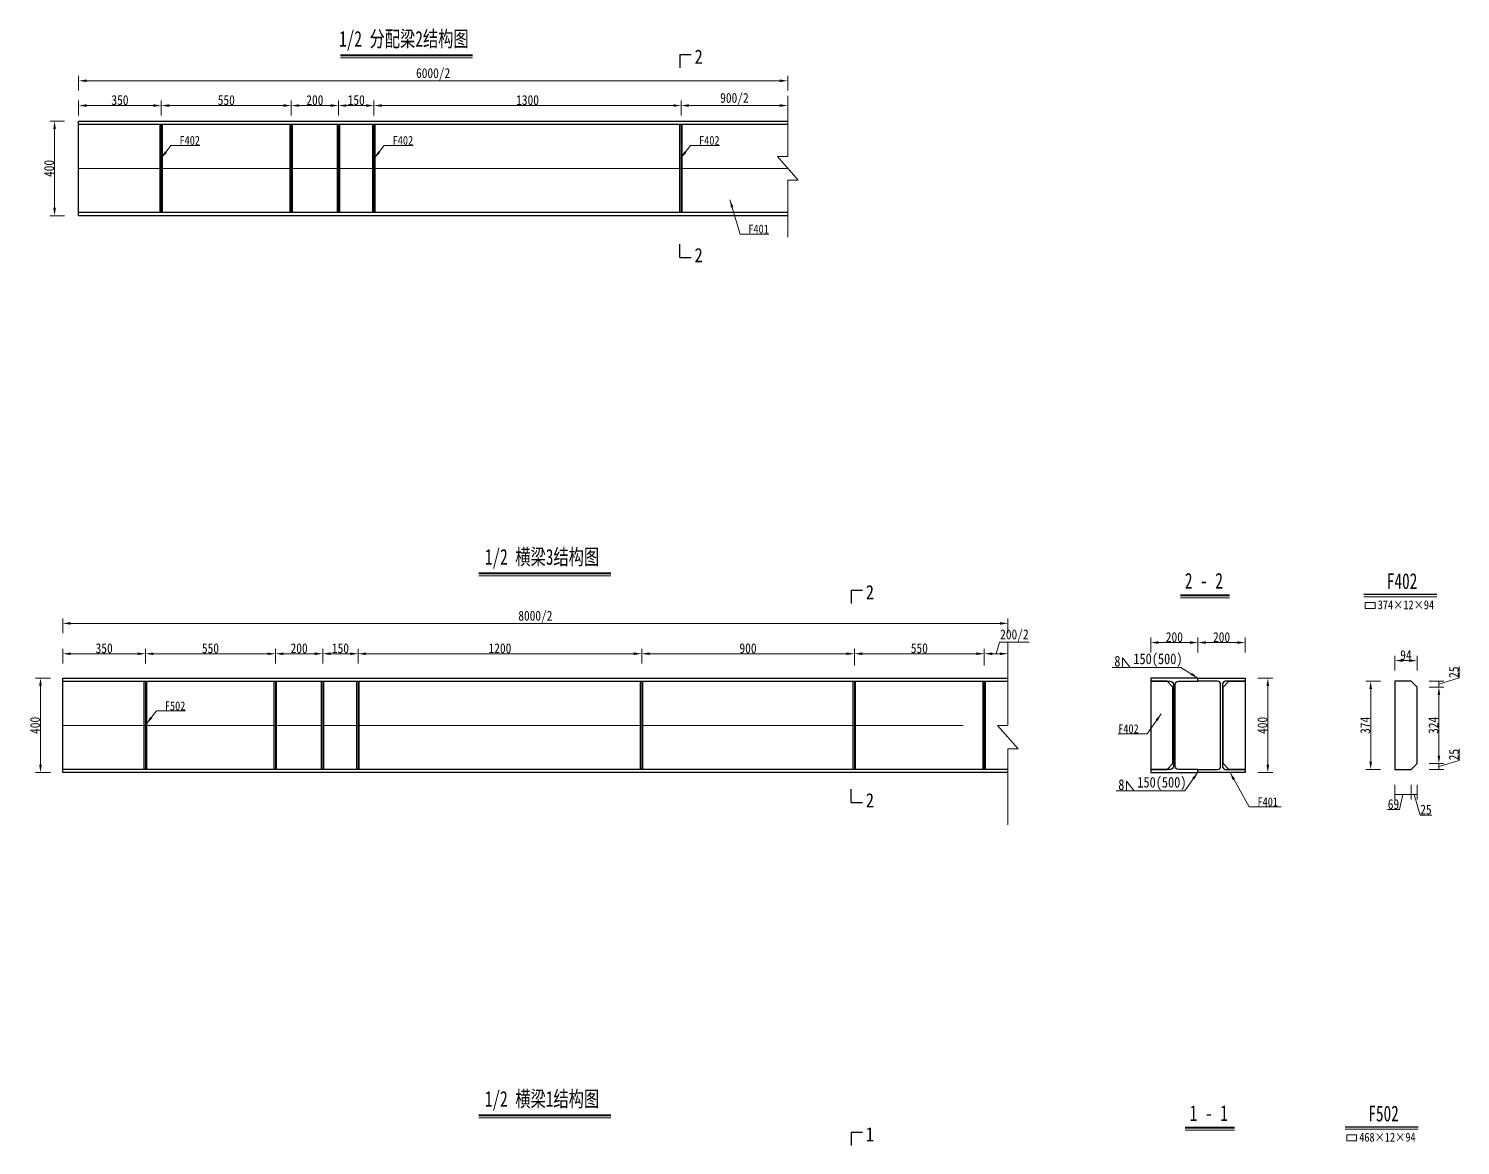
# Model space of a CAD drawing. Header units: millimetres. Extents: x -724662 to -98163, y -2532159 to 119496.
# Drawn here: x -100562.2 to -100501.6, y 114562.5 to 114609.7 of the extents above; entities that cross this region are included whole.
import ezdxf

# ---------------------------------------------------------------- set-up
doc = ezdxf.new("R2010")
doc.units = ezdxf.units.MM
doc.header["$LTSCALE"] = 20
doc.linetypes.add('CENTER2', pattern=[28.575, 19.05, -3.175, 3.175, -3.175])
doc.layers.get('0').update_dxf_attribs({"lineweight": 25})
for name, color, linetype, lineweight in [('中心线', 3, 'CENTER2', 13), ('文本', 7, 'Continuous', 13), ('标注', 1, 'Continuous', 13), ('粗实线', 7, 'Continuous', 25), ('细实线', 1, 'Continuous', 13)]:
    doc.layers.add(name, color=color, linetype=linetype, lineweight=lineweight)
doc.styles.get("Standard").update_dxf_attribs({"font": 'simsun.ttf', "width": 0.85})
doc.styles.add('文本1', font='simsun.ttf', dxfattribs={"width": 0.71, "height": 2.2})
doc.dimstyles.new('100-1÷6', dxfattribs={"dimscale": 0.166667, "dimtxt": 2.5, "dimasz": 2, "dimexe": 1.25, "dimexo": 1.25, "dimgap": 0.125, "dimtad": 1, "dimdec": 0, "dimlfac": 100, "dimdsep": 46, "dimtxsty": 'Standard', "dimcen": 0.001, "dimclrd": 256, "dimclre": 256, "dimclrt": 7, "dimadec": 4, "dimazin": 2, "dimtfac": 1, "dimtdec": 0, "dimtmove": 1, "dimatfit": 2, "dimfxlon": 1, "dimlwd": -1, "dimlwe": -1, "dimarcsym": 0})

# ---------------------------------------------------------------- blocks, each defined once
blk = doc.blocks.new('*D552')
at = {"layer": 'Defpoints', "color": 0, "transparency": 16777216}
for p in [(-100510.729, 114582.258), (-100509.772, 114582.258), (-100510.729, 114578.258)]:
    blk.add_point(p, dxfattribs=at)
at = {"layer": '标注', "linetype": 'ByBlock', "transparency": 16777216}
blk.add_line((-100510.189, 114582.258), (-100509.564, 114582.258), dxfattribs=at)
at = {"layer": '标注', "transparency": 16777216}
for p, q in [((-100509.772, 114578.592), (-100509.772, 114581.925)), ((-100510.189, 114578.258), (-100509.564, 114578.258))]:
    blk.add_line(p, q, dxfattribs=at)
for points in [[(-100509.828, 114581.925), (-100509.717, 114581.925), (-100509.772, 114582.258)], [(-100509.828, 114578.592), (-100509.717, 114578.592), (-100509.772, 114578.258)]]:
    blk.add_solid(points, dxfattribs=at)
at = {"layer": '标注', "color": 7, "transparency": 16777216, "insert": (-100510.001, 114580.258), "char_height": 0.4167, "attachment_point": 5, "rotation": 90}
blk.add_mtext('400', dxfattribs=at)
blk = doc.blocks.new('*D553')
at = {"layer": 'Defpoints', "color": 0, "transparency": 16777216}
for p in [(-100512.729, 114583.762), (-100514.729, 114582.977), (-100512.729, 114582.977)]:
    blk.add_point(p, dxfattribs=at)
at = {"layer": '标注', "transparency": 16777216}
for p, q in [((-100514.729, 114583.346), (-100514.729, 114583.971)), ((-100514.396, 114583.762), (-100513.063, 114583.762))]:
    blk.add_line(p, q, dxfattribs=at)
at = {"layer": '标注', "linetype": 'ByBlock', "transparency": 16777216}
blk.add_line((-100512.729, 114583.346), (-100512.729, 114583.971), dxfattribs=at)
at = {"layer": '标注', "transparency": 16777216}
for points in [[(-100514.396, 114583.818), (-100514.396, 114583.707), (-100514.729, 114583.762)], [(-100513.063, 114583.818), (-100513.063, 114583.707), (-100512.729, 114583.762)]]:
    blk.add_solid(points, dxfattribs=at)
at = {"layer": '标注', "color": 7, "transparency": 16777216, "insert": (-100513.729, 114583.991), "char_height": 0.4167, "attachment_point": 5}
blk.add_mtext('200', dxfattribs=at)
blk = doc.blocks.new('*D554')
at = {"layer": 'Defpoints', "color": 0, "transparency": 16777216}
for p in [(-100510.729, 114583.762), (-100512.729, 114582.977), (-100510.729, 114582.977)]:
    blk.add_point(p, dxfattribs=at)
at = {"layer": '标注', "transparency": 16777216}
for p, q in [((-100512.729, 114583.346), (-100512.729, 114583.971)), ((-100512.396, 114583.762), (-100511.063, 114583.762))]:
    blk.add_line(p, q, dxfattribs=at)
at = {"layer": '标注', "linetype": 'ByBlock', "transparency": 16777216}
blk.add_line((-100510.729, 114583.346), (-100510.729, 114583.971), dxfattribs=at)
at = {"layer": '标注', "transparency": 16777216}
for points in [[(-100512.396, 114583.818), (-100512.396, 114583.707), (-100512.729, 114583.762)], [(-100511.063, 114583.818), (-100511.063, 114583.707), (-100510.729, 114583.762)]]:
    blk.add_solid(points, dxfattribs=at)
at = {"layer": '标注', "color": 7, "transparency": 16777216, "insert": (-100511.729, 114583.991), "char_height": 0.4167, "attachment_point": 5}
blk.add_mtext('200', dxfattribs=at)
blk = doc.blocks.new('*D555')
at = {"layer": 'Defpoints', "color": 0, "transparency": 16777216}
for p in [(-100505.419, 114582.128), (-100504.399, 114582.128), (-100504.399, 114578.388)]:
    blk.add_point(p, dxfattribs=at)
at = {"layer": '标注', "linetype": 'ByBlock', "transparency": 16777216}
blk.add_line((-100505.002, 114582.128), (-100505.627, 114582.128), dxfattribs=at)
at = {"layer": '标注', "transparency": 16777216}
for p, q in [((-100505.419, 114578.722), (-100505.419, 114581.795)), ((-100505.002, 114578.388), (-100505.627, 114578.388))]:
    blk.add_line(p, q, dxfattribs=at)
for points in [[(-100505.474, 114581.795), (-100505.363, 114581.795), (-100505.419, 114582.128)], [(-100505.474, 114578.722), (-100505.363, 114578.722), (-100505.419, 114578.388)]]:
    blk.add_solid(points, dxfattribs=at)
at = {"layer": '标注', "color": 7, "transparency": 16777216, "insert": (-100505.648, 114580.258), "char_height": 0.4167, "attachment_point": 5, "rotation": 90}
blk.add_mtext('374', dxfattribs=at)
blk = doc.blocks.new('*D556')
at = {"layer": 'Defpoints', "color": 0, "transparency": 16777216}
for p in [(-100503.459, 114582.999), (-100504.399, 114582.128), (-100503.459, 114581.878)]:
    blk.add_point(p, dxfattribs=at)
at = {"layer": '标注', "transparency": 16777216}
for p, q in [((-100504.399, 114582.582), (-100504.399, 114583.207)), ((-100504.066, 114582.999), (-100503.793, 114582.999))]:
    blk.add_line(p, q, dxfattribs=at)
at = {"layer": '标注', "linetype": 'ByBlock', "transparency": 16777216}
blk.add_line((-100503.459, 114582.582), (-100503.459, 114583.207), dxfattribs=at)
at = {"layer": '标注', "transparency": 16777216}
for points in [[(-100504.066, 114583.055), (-100504.066, 114582.944), (-100504.399, 114582.999)], [(-100503.793, 114583.055), (-100503.793, 114582.944), (-100503.459, 114582.999)]]:
    blk.add_solid(points, dxfattribs=at)
at = {"layer": '标注', "color": 7, "transparency": 16777216, "insert": (-100503.929, 114583.228), "char_height": 0.4167, "attachment_point": 5}
blk.add_mtext('94', dxfattribs=at)
blk = doc.blocks.new('*D557')
at = {"layer": 'Defpoints', "color": 0, "transparency": 16777216}
for p in [(-100503.709, 114582.128), (-100503.459, 114581.878), (-100502.533, 114581.878)]:
    blk.add_point(p, dxfattribs=at)
at = {"layer": '标注', "transparency": 16777216}
for p, q in [((-100501.668, 114582.263), (-100501.668, 114582.754)), ((-100502.95, 114582.128), (-100502.325, 114582.128)), ((-100502.533, 114582.003), (-100501.668, 114582.263)), ((-100502.533, 114582.128), (-100502.533, 114581.878)), ((-100502.533, 114582.128), (-100502.533, 114581.878))]:
    blk.add_line(p, q, dxfattribs=at)
at = {"layer": '标注', "linetype": 'ByBlock', "transparency": 16777216}
blk.add_line((-100502.95, 114581.878), (-100502.325, 114581.878), dxfattribs=at)
at = {"layer": '标注', "color": 7, "transparency": 16777216, "insert": (-100501.897, 114582.508), "char_height": 0.4167, "attachment_point": 5, "rotation": 90}
blk.add_mtext('25', dxfattribs=at)
blk = doc.blocks.new('*D558')
at = {"layer": 'Defpoints', "color": 0, "transparency": 16777216}
for p in [(-100503.459, 114581.878), (-100503.459, 114578.638), (-100502.533, 114578.638)]:
    blk.add_point(p, dxfattribs=at)
at = {"layer": '标注', "transparency": 16777216}
for p, q in [((-100502.95, 114581.878), (-100502.325, 114581.878)), ((-100502.533, 114581.545), (-100502.533, 114578.972))]:
    blk.add_line(p, q, dxfattribs=at)
at = {"layer": '标注', "linetype": 'ByBlock', "transparency": 16777216}
blk.add_line((-100502.95, 114578.638), (-100502.325, 114578.638), dxfattribs=at)
at = {"layer": '标注', "transparency": 16777216}
for points in [[(-100502.588, 114581.545), (-100502.477, 114581.545), (-100502.533, 114581.878)], [(-100502.588, 114578.972), (-100502.477, 114578.972), (-100502.533, 114578.638)]]:
    blk.add_solid(points, dxfattribs=at)
at = {"layer": '标注', "color": 7, "transparency": 16777216, "insert": (-100502.762, 114580.258), "char_height": 0.4167, "attachment_point": 5, "rotation": 90}
blk.add_mtext('324', dxfattribs=at)
blk = doc.blocks.new('*D559')
at = {"layer": 'Defpoints', "color": 0, "transparency": 16777216}
for p in [(-100503.709, 114578.388), (-100503.459, 114578.638), (-100502.533, 114578.388)]:
    blk.add_point(p, dxfattribs=at)
at = {"layer": '标注', "transparency": 16777216}
for p, q in [((-100501.668, 114578.773), (-100501.668, 114579.264)), ((-100502.95, 114578.638), (-100502.325, 114578.638)), ((-100502.533, 114578.513), (-100501.668, 114578.773)), ((-100502.533, 114578.638), (-100502.533, 114578.388)), ((-100502.533, 114578.638), (-100502.533, 114578.388))]:
    blk.add_line(p, q, dxfattribs=at)
at = {"layer": '标注', "linetype": 'ByBlock', "transparency": 16777216}
blk.add_line((-100502.95, 114578.388), (-100502.325, 114578.388), dxfattribs=at)
at = {"layer": '标注', "color": 7, "transparency": 16777216, "insert": (-100501.897, 114579.018), "char_height": 0.4167, "attachment_point": 5, "rotation": 90}
blk.add_mtext('25', dxfattribs=at)
blk = doc.blocks.new('*D560')
at = {"layer": 'Defpoints', "color": 0, "transparency": 16777216}
for p in [(-100504.399, 114578.388), (-100503.709, 114578.388), (-100503.709, 114577.329)]:
    blk.add_point(p, dxfattribs=at)
at = {"layer": '标注', "transparency": 16777216}
for p, q in [((-100504.399, 114577.745), (-100504.399, 114577.12)), ((-100504.399, 114577.329), (-100503.709, 114577.329)), ((-100504.399, 114577.329), (-100503.709, 114577.329)), ((-100504.054, 114577.329), (-100504.206, 114576.693)), ((-100504.206, 114576.693), (-100504.703, 114576.693))]:
    blk.add_line(p, q, dxfattribs=at)
at = {"layer": '标注', "linetype": 'ByBlock', "transparency": 16777216}
blk.add_line((-100503.709, 114577.745), (-100503.709, 114577.12), dxfattribs=at)
at = {"layer": '标注', "color": 7, "transparency": 16777216, "insert": (-100504.455, 114576.922), "char_height": 0.4167, "attachment_point": 5}
blk.add_mtext('69', dxfattribs=at)
blk = doc.blocks.new('*D561')
at = {"layer": 'Defpoints', "color": 0, "transparency": 16777216}
for p in [(-100503.709, 114578.388), (-100503.459, 114578.638), (-100503.459, 114577.329)]:
    blk.add_point(p, dxfattribs=at)
at = {"layer": '标注', "transparency": 16777216}
for p, q in [((-100503.709, 114577.745), (-100503.709, 114577.12)), ((-100503.709, 114577.329), (-100503.459, 114577.329)), ((-100503.709, 114577.329), (-100503.459, 114577.329)), ((-100503.584, 114577.329), (-100503.325, 114576.464)), ((-100503.325, 114576.464), (-100502.834, 114576.464))]:
    blk.add_line(p, q, dxfattribs=at)
at = {"layer": '标注', "linetype": 'ByBlock', "transparency": 16777216}
blk.add_line((-100503.459, 114577.745), (-100503.459, 114577.12), dxfattribs=at)
at = {"layer": '标注', "color": 7, "transparency": 16777216, "insert": (-100503.08, 114576.693), "char_height": 0.4167, "attachment_point": 5}
blk.add_mtext('25', dxfattribs=at)
blk = doc.blocks.new('*D571')
at = {"layer": 'Defpoints', "color": 0, "transparency": 16777216}
for p in [(-100561.717, 114582.258), (-100560.773, 114582.258), (-100560.773, 114578.258)]:
    blk.add_point(p, dxfattribs=at)
at = {"layer": '标注', "linetype": 'ByBlock', "transparency": 16777216}
blk.add_line((-100561.3, 114582.258), (-100561.925, 114582.258), dxfattribs=at)
at = {"layer": '标注', "transparency": 16777216}
for p, q in [((-100561.717, 114578.592), (-100561.717, 114581.925)), ((-100561.3, 114578.258), (-100561.925, 114578.258))]:
    blk.add_line(p, q, dxfattribs=at)
for points in [[(-100561.773, 114581.925), (-100561.661, 114581.925), (-100561.717, 114582.258)], [(-100561.773, 114578.592), (-100561.661, 114578.592), (-100561.717, 114578.258)]]:
    blk.add_solid(points, dxfattribs=at)
at = {"layer": '标注', "color": 7, "transparency": 16777216, "insert": (-100561.946, 114580.258), "char_height": 0.4167, "attachment_point": 5, "rotation": 90}
blk.add_mtext('400', dxfattribs=at)
blk = doc.blocks.new('*D572')
at = {"layer": 'Defpoints', "color": 0, "transparency": 16777216}
for p in [(-100551.773, 114583.29), (-100557.273, 114582.098), (-100551.773, 114582.098)]:
    blk.add_point(p, dxfattribs=at)
at = {"layer": '标注', "transparency": 16777216}
for p, q in [((-100557.273, 114582.873), (-100557.273, 114583.498)), ((-100556.94, 114583.29), (-100552.107, 114583.29))]:
    blk.add_line(p, q, dxfattribs=at)
at = {"layer": '标注', "linetype": 'ByBlock', "transparency": 16777216}
blk.add_line((-100551.773, 114582.873), (-100551.773, 114583.498), dxfattribs=at)
at = {"layer": '标注', "transparency": 16777216}
for points in [[(-100556.94, 114583.345), (-100556.94, 114583.234), (-100557.273, 114583.29)], [(-100552.107, 114583.345), (-100552.107, 114583.234), (-100551.773, 114583.29)]]:
    blk.add_solid(points, dxfattribs=at)
at = {"layer": '标注', "color": 7, "transparency": 16777216, "insert": (-100554.523, 114583.519), "char_height": 0.4167, "attachment_point": 5}
blk.add_mtext('550', dxfattribs=at)
blk = doc.blocks.new('*D573')
at = {"layer": 'Defpoints', "color": 0, "transparency": 16777216}
for p in [(-100549.773, 114583.29), (-100551.773, 114582.098), (-100549.773, 114582.098)]:
    blk.add_point(p, dxfattribs=at)
at = {"layer": '标注', "transparency": 16777216}
for p, q in [((-100551.773, 114582.873), (-100551.773, 114583.498)), ((-100551.44, 114583.29), (-100550.107, 114583.29))]:
    blk.add_line(p, q, dxfattribs=at)
at = {"layer": '标注', "linetype": 'ByBlock', "transparency": 16777216}
blk.add_line((-100549.773, 114582.873), (-100549.773, 114583.498), dxfattribs=at)
at = {"layer": '标注', "transparency": 16777216}
for points in [[(-100551.44, 114583.345), (-100551.44, 114583.234), (-100551.773, 114583.29)], [(-100550.107, 114583.345), (-100550.107, 114583.234), (-100549.773, 114583.29)]]:
    blk.add_solid(points, dxfattribs=at)
at = {"layer": '标注', "color": 7, "transparency": 16777216, "insert": (-100550.773, 114583.519), "char_height": 0.4167, "attachment_point": 5}
blk.add_mtext('200', dxfattribs=at)
blk = doc.blocks.new('*D574')
at = {"layer": 'Defpoints', "color": 0, "transparency": 16777216}
for p in [(-100548.273, 114583.29), (-100549.773, 114582.098), (-100548.273, 114582.098)]:
    blk.add_point(p, dxfattribs=at)
at = {"layer": '标注', "transparency": 16777216}
for p, q in [((-100549.773, 114582.873), (-100549.773, 114583.498)), ((-100549.44, 114583.29), (-100548.607, 114583.29))]:
    blk.add_line(p, q, dxfattribs=at)
at = {"layer": '标注', "linetype": 'ByBlock', "transparency": 16777216}
blk.add_line((-100548.273, 114582.873), (-100548.273, 114583.498), dxfattribs=at)
at = {"layer": '标注', "transparency": 16777216}
for points in [[(-100549.44, 114583.345), (-100549.44, 114583.234), (-100549.773, 114583.29)], [(-100548.607, 114583.345), (-100548.607, 114583.234), (-100548.273, 114583.29)]]:
    blk.add_solid(points, dxfattribs=at)
at = {"layer": '标注', "color": 7, "transparency": 16777216, "insert": (-100549.023, 114583.519), "char_height": 0.4167, "attachment_point": 5}
blk.add_mtext('150', dxfattribs=at)
blk = doc.blocks.new('*D575')
at = {"layer": 'Defpoints', "color": 0, "transparency": 16777216}
for p in [(-100536.273, 114583.29), (-100548.273, 114582.098), (-100536.273, 114582.128)]:
    blk.add_point(p, dxfattribs=at)
at = {"layer": '标注', "transparency": 16777216}
for p, q in [((-100548.273, 114582.873), (-100548.273, 114583.498)), ((-100547.94, 114583.29), (-100536.607, 114583.29))]:
    blk.add_line(p, q, dxfattribs=at)
at = {"layer": '标注', "linetype": 'ByBlock', "transparency": 16777216}
blk.add_line((-100536.273, 114582.873), (-100536.273, 114583.498), dxfattribs=at)
at = {"layer": '标注', "transparency": 16777216}
for points in [[(-100547.94, 114583.345), (-100547.94, 114583.234), (-100548.273, 114583.29)], [(-100536.607, 114583.345), (-100536.607, 114583.234), (-100536.273, 114583.29)]]:
    blk.add_solid(points, dxfattribs=at)
at = {"layer": '标注', "color": 7, "transparency": 16777216, "insert": (-100542.273, 114583.519), "char_height": 0.4167, "attachment_point": 5}
blk.add_mtext('1200', dxfattribs=at)
blk = doc.blocks.new('*D576')
at = {"layer": 'Defpoints', "color": 0, "transparency": 16777216}
for p in [(-100527.272, 114583.29), (-100536.273, 114582.128), (-100527.272, 114582.128)]:
    blk.add_point(p, dxfattribs=at)
at = {"layer": '标注', "transparency": 16777216}
for p, q in [((-100536.273, 114582.873), (-100536.273, 114583.498)), ((-100535.94, 114583.29), (-100527.605, 114583.29))]:
    blk.add_line(p, q, dxfattribs=at)
at = {"layer": '标注', "linetype": 'ByBlock', "transparency": 16777216}
blk.add_line((-100527.272, 114582.873), (-100527.272, 114583.498), dxfattribs=at)
at = {"layer": '标注', "transparency": 16777216}
for points in [[(-100535.94, 114583.345), (-100535.94, 114583.234), (-100536.273, 114583.29)], [(-100527.605, 114583.345), (-100527.605, 114583.234), (-100527.272, 114583.29)]]:
    blk.add_solid(points, dxfattribs=at)
at = {"layer": '标注', "color": 7, "transparency": 16777216, "insert": (-100531.773, 114583.519), "char_height": 0.4167, "attachment_point": 5}
blk.add_mtext('900', dxfattribs=at)
blk = doc.blocks.new('*D577')
at = {"layer": 'Defpoints', "color": 0, "transparency": 16777216}
for p in [(-100520.773, 114583.29), (-100521.772, 114582.128), (-100520.773, 114582.258)]:
    blk.add_point(p, dxfattribs=at)
at = {"layer": '标注', "transparency": 16777216}
for p, q in [((-100521.772, 114582.873), (-100521.772, 114583.498)), ((-100521.439, 114583.29), (-100521.107, 114583.29)), ((-100521.273, 114583.29), (-100521.125, 114583.783)), ((-100521.125, 114583.783), (-100519.874, 114583.783))]:
    blk.add_line(p, q, dxfattribs=at)
at = {"layer": '标注', "linetype": 'ByBlock', "transparency": 16777216}
blk.add_line((-100520.773, 114582.873), (-100520.773, 114583.498), dxfattribs=at)
at = {"layer": '标注', "transparency": 16777216}
for points in [[(-100521.439, 114583.345), (-100521.439, 114583.234), (-100521.772, 114583.29)], [(-100521.107, 114583.345), (-100521.107, 114583.234), (-100520.773, 114583.29)]]:
    blk.add_solid(points, dxfattribs=at)
at = {"layer": '标注', "color": 7, "transparency": 16777216, "insert": (-100520.5, 114584.057), "char_height": 0.4167, "attachment_point": 5}
blk.add_mtext('200/2', dxfattribs=at)
blk = doc.blocks.new('*D578')
at = {"layer": 'Defpoints', "color": 0, "transparency": 16777216}
for p in [(-100520.773, 114584.574), (-100560.773, 114582.258), (-100520.773, 114582.258)]:
    blk.add_point(p, dxfattribs=at)
at = {"layer": '标注', "transparency": 16777216}
for p, q in [((-100560.773, 114584.158), (-100560.773, 114584.783)), ((-100560.44, 114584.574), (-100521.107, 114584.574))]:
    blk.add_line(p, q, dxfattribs=at)
at = {"layer": '标注', "linetype": 'ByBlock', "transparency": 16777216}
blk.add_line((-100520.773, 114584.158), (-100520.773, 114584.783), dxfattribs=at)
at = {"layer": '标注', "transparency": 16777216}
for points in [[(-100560.44, 114584.63), (-100560.44, 114584.519), (-100560.773, 114584.574)], [(-100521.107, 114584.63), (-100521.107, 114584.519), (-100520.773, 114584.574)]]:
    blk.add_solid(points, dxfattribs=at)
at = {"layer": '标注', "color": 7, "transparency": 16777216, "insert": (-100540.773, 114584.849), "char_height": 0.4167, "attachment_point": 5}
blk.add_mtext('8000/2', dxfattribs=at)
blk = doc.blocks.new('*D579')
at = {"layer": 'Defpoints', "color": 0, "transparency": 16777216}
for p in [(-100560.773, 114583.29), (-100557.273, 114582.098), (-100560.773, 114581.945)]:
    blk.add_point(p, dxfattribs=at)
at = {"layer": '标注', "linetype": 'ByBlock', "transparency": 16777216}
blk.add_line((-100560.773, 114582.873), (-100560.773, 114583.498), dxfattribs=at)
at = {"layer": '标注', "transparency": 16777216}
for p, q in [((-100557.607, 114583.29), (-100560.44, 114583.29)), ((-100557.273, 114582.873), (-100557.273, 114583.498))]:
    blk.add_line(p, q, dxfattribs=at)
for points in [[(-100560.44, 114583.345), (-100560.44, 114583.234), (-100560.773, 114583.29)], [(-100557.607, 114583.345), (-100557.607, 114583.234), (-100557.273, 114583.29)]]:
    blk.add_solid(points, dxfattribs=at)
at = {"layer": '标注', "color": 7, "transparency": 16777216, "insert": (-100559.023, 114583.519), "char_height": 0.4167, "attachment_point": 5}
blk.add_mtext('350', dxfattribs=at)
blk = doc.blocks.new('*D580')
at = {"layer": 'Defpoints', "color": 0, "transparency": 16777216}
for p in [(-100521.772, 114583.29), (-100527.272, 114582.128), (-100521.772, 114582.128)]:
    blk.add_point(p, dxfattribs=at)
at = {"layer": '标注', "transparency": 16777216}
for p, q in [((-100527.272, 114582.79), (-100527.272, 114583.498)), ((-100526.939, 114583.29), (-100522.105, 114583.29))]:
    blk.add_line(p, q, dxfattribs=at)
at = {"layer": '标注', "linetype": 'ByBlock', "transparency": 16777216}
blk.add_line((-100521.772, 114582.79), (-100521.772, 114583.498), dxfattribs=at)
at = {"layer": '标注', "transparency": 16777216}
for points in [[(-100526.939, 114583.345), (-100526.939, 114583.234), (-100527.272, 114583.29)], [(-100522.105, 114583.345), (-100522.105, 114583.234), (-100521.772, 114583.29)]]:
    blk.add_solid(points, dxfattribs=at)
at = {"layer": '标注', "color": 7, "transparency": 16777216, "insert": (-100524.522, 114583.519), "char_height": 0.4167, "attachment_point": 5}
blk.add_mtext('550', dxfattribs=at)
blk = doc.blocks.new('*D581')
at = {"layer": 'Defpoints', "color": 0, "transparency": 16777216}
for p in [(-100561.121, 114605.829), (-100560.104, 114605.829), (-100560.104, 114601.829)]:
    blk.add_point(p, dxfattribs=at)
at = {"layer": '标注', "linetype": 'ByBlock', "transparency": 16777216}
blk.add_line((-100560.704, 114605.829), (-100561.329, 114605.829), dxfattribs=at)
at = {"layer": '标注', "transparency": 16777216}
for p, q in [((-100561.121, 114602.162), (-100561.121, 114605.496)), ((-100560.704, 114601.829), (-100561.329, 114601.829))]:
    blk.add_line(p, q, dxfattribs=at)
for points in [[(-100561.177, 114605.496), (-100561.065, 114605.496), (-100561.121, 114605.829)], [(-100561.177, 114602.162), (-100561.065, 114602.162), (-100561.121, 114601.829)]]:
    blk.add_solid(points, dxfattribs=at)
at = {"layer": '标注', "color": 7, "transparency": 16777216, "insert": (-100561.35, 114603.829), "char_height": 0.4167, "attachment_point": 5, "rotation": 90}
blk.add_mtext('400', dxfattribs=at)
blk = doc.blocks.new('*D582')
at = {"layer": 'Defpoints', "color": 0, "transparency": 16777216}
for p in [(-100556.604, 114606.489), (-100560.104, 114605.829), (-100556.604, 114605.699)]:
    blk.add_point(p, dxfattribs=at)
at = {"layer": '标注', "transparency": 16777216}
for p, q in [((-100560.104, 114606.073), (-100560.104, 114606.698)), ((-100559.77, 114606.489), (-100556.937, 114606.489))]:
    blk.add_line(p, q, dxfattribs=at)
at = {"layer": '标注', "linetype": 'ByBlock', "transparency": 16777216}
blk.add_line((-100556.604, 114606.073), (-100556.604, 114606.698), dxfattribs=at)
at = {"layer": '标注', "transparency": 16777216}
for points in [[(-100559.77, 114606.545), (-100559.77, 114606.434), (-100560.104, 114606.489)], [(-100556.937, 114606.545), (-100556.937, 114606.434), (-100556.604, 114606.489)]]:
    blk.add_solid(points, dxfattribs=at)
at = {"layer": '标注', "color": 7, "transparency": 16777216, "insert": (-100558.354, 114606.718), "char_height": 0.4167, "attachment_point": 5}
blk.add_mtext('350', dxfattribs=at)
blk = doc.blocks.new('*D583')
at = {"layer": 'Defpoints', "color": 0, "transparency": 16777216}
for p in [(-100551.104, 114606.489), (-100556.604, 114605.699), (-100551.104, 114605.699)]:
    blk.add_point(p, dxfattribs=at)
at = {"layer": '标注', "transparency": 16777216}
for p, q in [((-100556.604, 114606.073), (-100556.604, 114606.698)), ((-100556.27, 114606.489), (-100551.437, 114606.489))]:
    blk.add_line(p, q, dxfattribs=at)
at = {"layer": '标注', "linetype": 'ByBlock', "transparency": 16777216}
blk.add_line((-100551.104, 114606.073), (-100551.104, 114606.698), dxfattribs=at)
at = {"layer": '标注', "transparency": 16777216}
for points in [[(-100556.27, 114606.545), (-100556.27, 114606.434), (-100556.604, 114606.489)], [(-100551.437, 114606.545), (-100551.437, 114606.434), (-100551.104, 114606.489)]]:
    blk.add_solid(points, dxfattribs=at)
at = {"layer": '标注', "color": 7, "transparency": 16777216, "insert": (-100553.854, 114606.718), "char_height": 0.4167, "attachment_point": 5}
blk.add_mtext('550', dxfattribs=at)
blk = doc.blocks.new('*D584')
at = {"layer": 'Defpoints', "color": 0, "transparency": 16777216}
for p in [(-100549.104, 114606.489), (-100551.104, 114605.699), (-100549.104, 114605.699)]:
    blk.add_point(p, dxfattribs=at)
at = {"layer": '标注', "transparency": 16777216}
for p, q in [((-100551.104, 114606.073), (-100551.104, 114606.698)), ((-100550.77, 114606.489), (-100549.437, 114606.489))]:
    blk.add_line(p, q, dxfattribs=at)
at = {"layer": '标注', "linetype": 'ByBlock', "transparency": 16777216}
blk.add_line((-100549.104, 114606.073), (-100549.104, 114606.698), dxfattribs=at)
at = {"layer": '标注', "transparency": 16777216}
for points in [[(-100550.77, 114606.545), (-100550.77, 114606.434), (-100551.104, 114606.489)], [(-100549.437, 114606.545), (-100549.437, 114606.434), (-100549.104, 114606.489)]]:
    blk.add_solid(points, dxfattribs=at)
at = {"layer": '标注', "color": 7, "transparency": 16777216, "insert": (-100550.104, 114606.718), "char_height": 0.4167, "attachment_point": 5}
blk.add_mtext('200', dxfattribs=at)
blk = doc.blocks.new('*D585')
at = {"layer": 'Defpoints', "color": 0, "transparency": 16777216}
for p in [(-100547.604, 114606.489), (-100549.104, 114605.699), (-100547.604, 114605.699)]:
    blk.add_point(p, dxfattribs=at)
at = {"layer": '标注', "transparency": 16777216}
for p, q in [((-100549.104, 114606.073), (-100549.104, 114606.698)), ((-100548.77, 114606.489), (-100547.937, 114606.489))]:
    blk.add_line(p, q, dxfattribs=at)
at = {"layer": '标注', "linetype": 'ByBlock', "transparency": 16777216}
blk.add_line((-100547.604, 114606.073), (-100547.604, 114606.698), dxfattribs=at)
at = {"layer": '标注', "transparency": 16777216}
for points in [[(-100548.77, 114606.545), (-100548.77, 114606.434), (-100549.104, 114606.489)], [(-100547.937, 114606.545), (-100547.937, 114606.434), (-100547.604, 114606.489)]]:
    blk.add_solid(points, dxfattribs=at)
at = {"layer": '标注', "color": 7, "transparency": 16777216, "insert": (-100548.354, 114606.718), "char_height": 0.4167, "attachment_point": 5}
blk.add_mtext('150', dxfattribs=at)
blk = doc.blocks.new('*D586')
at = {"layer": 'Defpoints', "color": 0, "transparency": 16777216}
for p in [(-100534.604, 114606.489), (-100547.604, 114605.699), (-100534.604, 114605.699)]:
    blk.add_point(p, dxfattribs=at)
at = {"layer": '标注', "transparency": 16777216}
for p, q in [((-100547.604, 114606.073), (-100547.604, 114606.698)), ((-100547.27, 114606.489), (-100534.937, 114606.489))]:
    blk.add_line(p, q, dxfattribs=at)
at = {"layer": '标注', "linetype": 'ByBlock', "transparency": 16777216}
blk.add_line((-100534.604, 114606.073), (-100534.604, 114606.698), dxfattribs=at)
at = {"layer": '标注', "transparency": 16777216}
for points in [[(-100547.27, 114606.545), (-100547.27, 114606.434), (-100547.604, 114606.489)], [(-100534.937, 114606.545), (-100534.937, 114606.434), (-100534.604, 114606.489)]]:
    blk.add_solid(points, dxfattribs=at)
at = {"layer": '标注', "color": 7, "transparency": 16777216, "insert": (-100541.104, 114606.718), "char_height": 0.4167, "attachment_point": 5}
blk.add_mtext('1300', dxfattribs=at)
blk = doc.blocks.new('*D587')
at = {"layer": 'Defpoints', "color": 0, "transparency": 16777216}
for p in [(-100530.094, 114606.489), (-100534.604, 114605.699), (-100530.094, 114601.959)]:
    blk.add_point(p, dxfattribs=at)
at = {"layer": '标注', "transparency": 16777216}
for p, q in [((-100534.604, 114606.073), (-100534.604, 114606.698)), ((-100534.27, 114606.489), (-100530.427, 114606.489))]:
    blk.add_line(p, q, dxfattribs=at)
at = {"layer": '标注', "linetype": 'ByBlock', "transparency": 16777216}
blk.add_line((-100530.094, 114606.073), (-100530.094, 114606.698), dxfattribs=at)
at = {"layer": '标注', "transparency": 16777216}
for points in [[(-100534.27, 114606.545), (-100534.27, 114606.434), (-100534.604, 114606.489)], [(-100530.427, 114606.545), (-100530.427, 114606.434), (-100530.094, 114606.489)]]:
    blk.add_solid(points, dxfattribs=at)
at = {"layer": '标注', "color": 7, "transparency": 16777216, "insert": (-100532.349, 114606.764), "char_height": 0.4167, "attachment_point": 5}
blk.add_mtext('900/2', dxfattribs=at)
blk = doc.blocks.new('*D588')
at = {"layer": 'Defpoints', "color": 0, "transparency": 16777216}
for p in [(-100530.094, 114607.538), (-100530.094, 114605.191), (-100560.104, 114604.62)]:
    blk.add_point(p, dxfattribs=at)
at = {"layer": '标注', "transparency": 16777216}
for p, q in [((-100560.104, 114607.122), (-100560.104, 114607.747)), ((-100559.77, 114607.538), (-100530.427, 114607.538))]:
    blk.add_line(p, q, dxfattribs=at)
at = {"layer": '标注', "linetype": 'ByBlock', "transparency": 16777216}
blk.add_line((-100530.094, 114607.122), (-100530.094, 114607.747), dxfattribs=at)
at = {"layer": '标注', "transparency": 16777216}
for points in [[(-100559.77, 114607.594), (-100559.77, 114607.483), (-100560.104, 114607.538)], [(-100530.427, 114607.594), (-100530.427, 114607.483), (-100530.094, 114607.538)]]:
    blk.add_solid(points, dxfattribs=at)
at = {"layer": '标注', "color": 7, "transparency": 16777216, "insert": (-100545.099, 114607.813), "char_height": 0.4167, "attachment_point": 5}
blk.add_mtext('6000/2', dxfattribs=at)

msp = doc.modelspace()

# ---------------------------------------------------------------- linework, layer by layer
for p, q in [((-100534.6583, 114608.6525), (-100534.1818, 114608.6525)), ((-100534.6583, 114608.6525), (-100534.6583, 114608.0873)), ((-100560.1036, 114605.699), (-100530.0935, 114605.699)), ((-100556.6536, 114601.9588), (-100556.6536, 114605.699)), ((-100556.5536, 114601.9588), (-100556.5536, 114605.699)), ((-100551.1536, 114601.9588), (-100551.1536, 114605.699)), ((-100551.0536, 114601.9588), (-100551.0536, 114605.699)), ((-100549.1536, 114601.9588), (-100549.1536, 114605.699)), ((-100549.0536, 114601.9588), (-100549.0536, 114605.699)), ((-100547.6536, 114601.9588), (-100547.6536, 114605.699)), ((-100547.5536, 114601.9588), (-100547.5536, 114605.699)), ((-100534.6536, 114601.9588), (-100534.6536, 114605.699)), ((-100534.5536, 114601.9588), (-100534.5536, 114605.699)), ((-100530.0935, 114601.959), (-100560.1036, 114601.959)), ((-100534.6583, 114600.0649), (-100534.6583, 114600.6301)), ((-100534.6583, 114600.0649), (-100534.1818, 114600.0649)), ((-100527.4102, 114585.9869), (-100526.9337, 114585.9869)), ((-100527.4102, 114585.9869), (-100527.4102, 114585.4217)), ((-100560.7735, 114582.1285), (-100520.7735, 114582.1285)), ((-100557.3235, 114578.3885), (-100557.3235, 114582.1285)), ((-100557.2235, 114578.3885), (-100557.2235, 114582.1285)), ((-100551.8235, 114578.3885), (-100551.8235, 114582.1285)), ((-100551.7235, 114578.3885), (-100551.7235, 114582.1285)), ((-100549.8235, 114578.3885), (-100549.8235, 114582.1285)), ((-100549.7235, 114578.3885), (-100549.7235, 114582.1285)), ((-100548.3235, 114578.3885), (-100548.3235, 114582.1285)), ((-100548.2235, 114578.3885), (-100548.2235, 114582.1285)), ((-100536.3235, 114578.3885), (-100536.3235, 114582.1285)), ((-100536.2235, 114578.3885), (-100536.2235, 114582.1285)), ((-100527.3222, 114578.3885), (-100527.3222, 114582.1285)), ((-100527.2222, 114578.3885), (-100527.2222, 114582.1285)), ((-100521.8222, 114578.3885), (-100521.8222, 114582.1285)), ((-100521.7222, 114578.3885), (-100521.7222, 114582.1285)), ((-100520.7735, 114578.3885), (-100560.7735, 114578.3885)), ((-100527.4102, 114576.9944), (-100527.4102, 114577.5596)), ((-100527.4102, 114576.9944), (-100526.9337, 114576.9944)), ((-100527.4102, 114563.0485), (-100526.9337, 114563.0485)), ((-100527.4102, 114563.0485), (-100527.4102, 114562.4833))]:
    msp.add_line(p, q)
for points in [[(-100530.0935, 114601.829), (-100560.1036, 114601.829), (-100560.1036, 114605.829), (-100530.0935, 114605.829)], [(-100520.7735, 114578.2585), (-100560.7735, 114578.2585), (-100560.7735, 114582.2585), (-100520.7735, 114582.2585)]]:
    msp.add_lwpolyline(points)
for points in [[(-100512.7293, 114578.2585), (-100512.7293, 114578.3885), (-100513.5593, 114578.3885, -0.4142136), (-100513.6893, 114578.5185), (-100513.6893, 114581.9985, -0.4142136), (-100513.5593, 114582.1285), (-100512.7293, 114582.1285), (-100512.7293, 114582.2585), (-100514.7293, 114582.2585), (-100514.7293, 114582.1285), (-100513.8993, 114582.1285, -0.4142136), (-100513.7693, 114581.9985), (-100513.7693, 114578.5185, -0.4142136), (-100513.8993, 114578.3885), (-100514.7293, 114578.3885), (-100514.7293, 114578.2585)], [(-100512.7293, 114578.2585), (-100512.7293, 114578.3885), (-100511.8993, 114578.3885, 0.4142136), (-100511.7693, 114578.5185), (-100511.7693, 114581.9985, 0.4142136), (-100511.8993, 114582.1285), (-100512.7293, 114582.1285), (-100512.7293, 114582.2585), (-100510.7293, 114582.2585), (-100510.7293, 114582.1285), (-100511.5593, 114582.1285, 0.4142136), (-100511.6893, 114581.9985), (-100511.6893, 114578.5185, 0.4142136), (-100511.5593, 114578.3885), (-100510.7293, 114578.3885), (-100510.7293, 114578.2585)]]:
    msp.add_lwpolyline(points, format="xyb", close=True)
at = {"color": 3}
for points in [[(-100514.0393, 114578.3885), (-100513.7893, 114578.6385), (-100513.7893, 114581.8785), (-100514.0393, 114582.1285), (-100514.7293, 114582.1285), (-100514.7293, 114578.3885)], [(-100511.4193, 114578.3885), (-100511.6693, 114578.6385), (-100511.6693, 114581.8785), (-100511.4193, 114582.1285), (-100510.7293, 114582.1285), (-100510.7293, 114578.3885)], [(-100503.7093, 114578.3885), (-100503.4593, 114578.6385), (-100503.4593, 114581.8785), (-100503.7093, 114582.1285), (-100504.3993, 114582.1285), (-100504.3993, 114578.3885)]]:
    msp.add_lwpolyline(points, close=True, dxfattribs=at)
at = {"layer": '中心线'}
for p, q in [((-100556.6036, 114601.9588), (-100556.6036, 114605.699)), ((-100551.1036, 114601.9588), (-100551.1036, 114605.699)), ((-100549.1036, 114601.9588), (-100549.1036, 114605.699)), ((-100547.6036, 114601.9588), (-100547.6036, 114605.699)), ((-100534.6036, 114601.9588), (-100534.6036, 114605.699)), ((-100557.2735, 114578.3885), (-100557.2735, 114582.1285)), ((-100551.7735, 114578.3885), (-100551.7735, 114582.1285)), ((-100549.7735, 114578.3885), (-100549.7735, 114582.1285)), ((-100548.2735, 114578.3885), (-100548.2735, 114582.1285)), ((-100536.2735, 114578.3885), (-100536.2735, 114582.1285)), ((-100527.2722, 114578.3885), (-100527.2722, 114582.1285)), ((-100521.7722, 114578.3885), (-100521.7722, 114582.1285))]:
    msp.add_line(p, q, dxfattribs=at)
at = {"layer": '中心线', "ltscale": 0.1}
for p, q in [((-100560.1036, 114603.829), (-100530.0935, 114603.829)), ((-100560.7735, 114580.2585), (-100520.7634, 114580.2585))]:
    msp.add_line(p, q, dxfattribs=at)
for points in [[(-100530.0935, 114606.9061), (-100530.0935, 114604.3273), (-100530.5307, 114604.3273), (-100529.6564, 114603.3307), (-100530.0935, 114603.3307), (-100530.0935, 114600.9168)], [(-100520.7735, 114583.7588), (-100520.7735, 114580.2594), (-100521.2106, 114580.2594), (-100520.3363, 114579.2628), (-100520.7735, 114579.2628), (-100520.7735, 114576.0425)]]:
    msp.add_lwpolyline(points, dxfattribs=at)
at = {"layer": '标注', "color": 0}
for p, q in [((-100515.9245, 114583.1139), (-100515.9245, 114582.7127)), ((-100515.9245, 114583.1139), (-100515.6016, 114582.7127)), ((-100515.7571, 114577.8916), (-100515.7571, 114577.4905)), ((-100515.7571, 114577.8916), (-100515.4342, 114577.4905))]:
    msp.add_line(p, q, dxfattribs=at)
at = {"layer": '标注'}
for points in [[(-100505.2297, 114585.2027), (-100505.6505, 114585.2027), (-100505.6505, 114585.4588), (-100505.2297, 114585.4588)], [(-100506.0135, 114562.6708), (-100506.4344, 114562.6708), (-100506.4344, 114562.927), (-100506.0135, 114562.927)]]:
    msp.add_lwpolyline(points, close=True, dxfattribs=at)
at = {"layer": '粗实线'}
for p, q in [((-100505.7093, 114585.8063), (-100502.6215, 114585.8063)), ((-100506.4932, 114563.2744), (-100503.4053, 114563.2744))]:
    msp.add_line(p, q, dxfattribs=at)
at = {"layer": '粗实线', "lineweight": 40}
for points in [[(-100549.0164, 114608.6197), (-100543.4292, 114608.6197)], [(-100543.1697, 114586.6948), (-100537.5824, 114586.6948)], [(-100513.4713, 114585.7661), (-100511.3963, 114585.7661)], [(-100543.1697, 114563.7564), (-100537.5824, 114563.7564)], [(-100513.2644, 114563.2343), (-100511.1894, 114563.2343)]]:
    msp.add_lwpolyline(points, dxfattribs=at)
at = {"layer": '细实线'}
for p, q in [((-100549.0164, 114608.5131), (-100543.4292, 114608.5131)), ((-100543.1697, 114586.5882), (-100537.5824, 114586.5882)), ((-100513.4713, 114585.6595), (-100511.3963, 114585.6595)), ((-100505.7093, 114585.7006), (-100502.6215, 114585.7006)), ((-100543.1697, 114563.6498), (-100537.5824, 114563.6498)), ((-100513.2644, 114563.1277), (-100511.1894, 114563.1277)), ((-100506.4932, 114563.1688), (-100503.4053, 114563.1688))]:
    msp.add_line(p, q, dxfattribs=at)

# ---------------------------------------------------------------- texts
at = {"char_height": 0.6}
for s, insert, width, attachment_point in [('2', (-100534.0362, 114608.8585), 0.616371, 1), ('2', (-100534.0362, 114599.8589), 0.616371, 7), ('2', (-100526.7881, 114586.1929), 0.616371, 1), ('2', (-100526.7881, 114576.7884), 1.792499, 7), ('1', (-100526.7881, 114563.2545), 0.616371, 1)]:
    msp.add_mtext(s, dxfattribs=dict(at, insert=insert, width=width, attachment_point=attachment_point))
at = {"layer": '文本', "char_height": 0.6667, "width": 6.71703, "attachment_point": 5, "style": '文本1'}
for s, insert in [('1/2 分配梁2结构图', (-100546.3372, 114609.2321)), ('1/2 横梁3结构图', (-100540.4904, 114587.3072)), ('2 - 2', (-100512.4786, 114586.3785)), ('F402', (-100504.0905, 114586.3579)), ('1/2 横梁1结构图', (-100540.4904, 114564.3688)), ('1 - 1', (-100512.2717, 114563.8467)), ('F502', (-100504.8744, 114563.8261))]:
    msp.add_mtext(s, dxfattribs=dict(at, insert=insert))
at = {"layer": '标注', "color": 0, "char_height": 0.375, "attachment_point": 9}
for s, insert in [('F402', (-100554.9684, 114604.8229)), ('F402', (-100545.9451, 114604.8229)), ('F402', (-100532.9778, 114604.8229)), ('F401', (-100530.892, 114601.0704)), ('F502', (-100555.5867, 114580.889)), ('F402', (-100515.2365, 114579.9205))]:
    msp.add_mtext(s, dxfattribs=dict(at, insert=insert))
at = {"layer": '标注', "char_height": 0.375, "width": 3.89394, "attachment_point": 4}
for s, insert in [('    374×12×94', (-100505.9877, 114585.3559)), ('    468×12×94', (-100506.7715, 114562.8241))]:
    msp.add_mtext(s, dxfattribs=dict(at, insert=insert))
at = {"layer": '标注', "color": 0, "char_height": 0.45, "attachment_point": 1}
for s, insert, width in [('8', (-100516.27, 114583.1976), 0.19926), ('150(500)', (-100515.4646, 114583.2999), 0.581101), ('8', (-100516.1026, 114577.9753), 0.19926), ('150(500)', (-100515.2972, 114578.0776), 0.581101)]:
    msp.add_mtext(s, dxfattribs=dict(at, insert=insert, width=width))
at = {"layer": '标注', "color": 7, "insert": (-100510.211, 114576.8268), "char_height": 0.375, "attachment_point": 7}
msp.add_mtext('F401', dxfattribs=at)

# ---------------------------------------------------------------- dimensions: what is measured, and where the dimension line sits
at = {"layer": '标注'}
for base, p1, p2, text, picture, middle in [((-100530.0935, 114607.5382), (-100560.1036, 114604.6202), (-100530.0935, 114605.1905), '6000/2', '*D588', (-100545.0985, 114607.8128)), ((-100530.0935, 114606.4893), (-100534.6036, 114605.699), (-100530.0935, 114601.959), '900/2', '*D587', (-100532.3485, 114606.7639)), ((-100520.7735, 114584.5742), (-100560.7735, 114582.2585), (-100520.7735, 114582.2585), '8000/2', '*D578', (-100540.7735, 114584.8488)), ((-100520.7735, 114583.2896), (-100521.7722, 114582.1285), (-100520.7735, 114582.2585), '200/2', '*D577', (-100521.104, 114584.0574))]:
    dim = msp.add_linear_dim(base=base, p1=p1, p2=p2, text=text, dimstyle='100-1÷6', dxfattribs=at)
    dim.commit()
    dim.dimension.update_dxf_attribs({"geometry": picture, "text_midpoint": middle})
for base, p1, p2, picture, middle in [((-100556.6036, 114606.4893), (-100560.1036, 114605.829), (-100556.6036, 114605.699), '*D582', (-100558.3536, 114606.7185)), ((-100551.1036, 114606.4893), (-100556.6036, 114605.699), (-100551.1036, 114605.699), '*D583', (-100553.8536, 114606.7185)), ((-100549.1036, 114606.4893), (-100551.1036, 114605.699), (-100549.1036, 114605.699), '*D584', (-100550.1036, 114606.7185)), ((-100547.6036, 114606.4893), (-100549.1036, 114605.699), (-100547.6036, 114605.699), '*D585', (-100548.3536, 114606.7185)), ((-100534.6036, 114606.4893), (-100547.6036, 114605.699), (-100534.6036, 114605.699), '*D586', (-100541.1036, 114606.7185)), ((-100551.7735, 114583.2896), (-100557.2735, 114582.0985), (-100551.7735, 114582.0985), '*D572', (-100554.5235, 114583.5187)), ((-100549.7735, 114583.2896), (-100551.7735, 114582.0985), (-100549.7735, 114582.0985), '*D573', (-100550.7735, 114583.5187)), ((-100548.2735, 114583.2896), (-100549.7735, 114582.0985), (-100548.2735, 114582.0985), '*D574', (-100549.0235, 114583.5187)), ((-100536.2735, 114583.2896), (-100548.2735, 114582.0985), (-100536.2735, 114582.1285), '*D575', (-100542.2735, 114583.5187)), ((-100527.2722, 114583.2896), (-100536.2735, 114582.1285), (-100527.2722, 114582.1285), '*D576', (-100531.7728, 114583.5187)), ((-100512.7293, 114583.7622), (-100514.7293, 114582.977), (-100512.7293, 114582.977), '*D553', (-100513.7293, 114583.9914)), ((-100510.7293, 114583.7622), (-100512.7293, 114582.977), (-100510.7293, 114582.977), '*D554', (-100511.7293, 114583.9914)), ((-100503.4593, 114582.9991), (-100504.3993, 114582.1285), (-100503.4593, 114581.8785), '*D556', (-100503.9293, 114583.2283)), ((-100503.4593, 114577.3287), (-100503.7093, 114578.3885), (-100503.4593, 114578.6385), '*D561', (-100503.3041, 114576.6933))]:
    dim = msp.add_linear_dim(base=base, p1=p1, p2=p2, dimstyle='100-1÷6', dxfattribs=at)
    dim.commit()
    dim.dimension.update_dxf_attribs({"geometry": picture, "text_midpoint": middle})
for base, p1, p2, angle, picture, middle in [((-100561.121, 114605.829), (-100560.1036, 114601.829), (-100560.1036, 114605.829), 90, '*D581', (-100561.3502, 114603.829)), ((-100560.7735, 114583.2896), (-100557.2735, 114582.0985), (-100560.7735, 114581.9448), 180, '*D579', (-100559.0235, 114583.5187)), ((-100502.5329, 114581.8785), (-100503.7093, 114582.1285), (-100503.4593, 114581.8785), 90, '*D557', (-100501.8974, 114582.2837)), ((-100561.717, 114582.2585), (-100560.7735, 114578.2585), (-100560.7735, 114582.2585), 90, '*D571', (-100561.9462, 114580.2585)), ((-100509.7722, 114582.2585), (-100510.7293, 114578.2585), (-100510.7293, 114582.2585), 90, '*D552', (-100510.0014, 114580.2585)), ((-100505.4189, 114582.1285), (-100504.3993, 114578.3885), (-100504.3993, 114582.1285), 90, '*D555', (-100505.6481, 114580.2585)), ((-100502.5329, 114578.6385), (-100503.4593, 114581.8785), (-100503.4593, 114578.6385), 90, '*D558', (-100502.762, 114580.2585)), ((-100502.5329, 114578.3885), (-100503.4593, 114578.6385), (-100503.7093, 114578.3885), 90, '*D559', (-100501.8974, 114578.7937))]:
    dim = msp.add_linear_dim(base=base, p1=p1, p2=p2, angle=angle, dimstyle='100-1÷6', dxfattribs=at)
    dim.commit()
    dim.dimension.update_dxf_attribs({"geometry": picture, "text_midpoint": middle})
dim = msp.add_linear_dim(base=(-100521.7722, 114583.2896), p1=(-100527.2722, 114582.1285), p2=(-100521.7722, 114582.1285), dimstyle='100-1÷6', override={"dimfxl": 3}, dxfattribs=at)
dim.commit()
dim.dimension.update_dxf_attribs({"geometry": '*D580', "text_midpoint": (-100524.5222, 114583.5187)})
dim = msp.add_linear_dim(base=(-100503.7093, 114577.3287), p1=(-100504.3993, 114578.3885), p2=(-100503.7093, 114578.3885), dimstyle='100-1÷6', dxfattribs=at)
dim.commit()
dim.dimension.update_dxf_attribs({"geometry": '*D560', "text_midpoint": (-100504.2271, 114576.6933), "dimtype": 160})

# ---------------------------------------------------------------- leaders
at = {"layer": '标注', "color": 0, "annotation_type": 0, "has_hookline": 1, "hookline_direction": 0}
for points, text_width in [([(-100556.6158, 114604.2556), (-100556.1951, 114604.802), (-100555.8618, 114604.802)], 0.8726), ([(-100547.5925, 114604.2556), (-100547.1719, 114604.802), (-100546.8385, 114604.802)], 0.8726), ([(-100534.6251, 114604.2556), (-100534.2045, 114604.802), (-100533.8712, 114604.802)], 0.8726), ([(-100532.5394, 114602.5016), (-100532.1009, 114601.0496), (-100531.7676, 114601.0496)], 0.8547), ([(-100557.2341, 114580.3217), (-100556.8134, 114580.8682), (-100556.4801, 114580.8682)], 0.8726)]:
    msp.add_leader(points, dimstyle='100-1÷6', dxfattribs=dict(at, text_width=text_width))
at = {"layer": '标注'}
for points in [[(-100512.7293, 114582.2585), (-100513.4507, 114582.7127), (-100516.3613, 114582.7127)], [(-100512.7293, 114578.2767), (-100513.2833, 114577.4905), (-100516.1939, 114577.4905)]]:
    msp.add_leader(points, dimstyle='100-1÷6', dxfattribs=at)
at = {"layer": '标注', "annotation_type": 0, "has_hookline": 1, "hookline_direction": 1, "text_width": 0.8726}
msp.add_leader([(-100514.2867, 114580.7413), (-100514.8824, 114579.8996), (-100515.2157, 114579.8996)], dimstyle='100-1÷6', dxfattribs=at)
at = {"layer": '标注', "annotation_type": 0, "has_hookline": 1, "hookline_direction": 0}
msp.add_leader([(-100511.3715, 114578.2585), (-100510.5651, 114576.806), (-100510.2318, 114576.806)], dimstyle='100-1÷6', dxfattribs=at)

doc.saveas('drawing.dxf')
